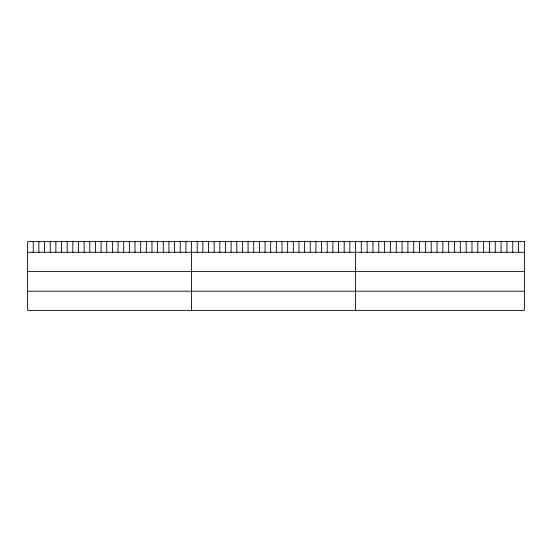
<?xml version="1.0" encoding="UTF-8"?>
<svg xmlns="http://www.w3.org/2000/svg" width="552" height="552" viewBox="0 0 552 552"><rect width="100%" height="100%" fill="white"/><g stroke="black" fill="none" stroke-linecap="round" stroke-linejoin="round"><path stroke-width="0.83" d="M27.6 252.292L524.4 252.292M27.6 271.46L524.4 271.46M27.6 291.208L524.4 291.208M518.576 241.624L518.576 252.292M512.753 241.624L512.753 252.292M506.929 241.624L506.929 252.292M501.099 241.624L501.099 252.292M495.275 241.624L495.275 252.292M489.451 241.624L489.451 252.292M483.628 241.624L483.628 252.292M477.804 241.624L477.804 252.292M471.981 241.624L471.981 252.292M466.157 241.624L466.157 252.292M460.327 241.624L460.327 252.292M454.503 241.624L454.503 252.292M448.679 241.624L448.679 252.292M442.856 241.624L442.856 252.292M437.032 241.624L437.032 252.292M431.209 241.624L431.209 252.292M425.385 241.624L425.385 252.292M419.561 241.624L419.561 252.292M413.731 241.624L413.731 252.292M407.907 241.624L407.907 252.292M402.084 241.624L402.084 252.292M396.26 241.624L396.26 252.292M390.436 241.624L390.436 252.292M384.613 241.624L384.613 252.292M378.789 241.624L378.789 252.292M372.959 241.624L372.959 252.292M367.135 241.624L367.135 252.292M361.312 241.624L361.312 252.292M355.488 241.624L355.488 310.376M349.837 241.624L349.837 252.292M344.179 241.624L344.179 252.292M338.528 241.624L338.528 252.292M332.877 241.624L332.877 252.292M327.219 241.624L327.219 252.292M321.568 241.624L321.568 252.292M315.916 241.624L315.916 252.292M310.265 241.624L310.265 252.292M304.607 241.624L304.607 252.292M298.956 241.624L298.956 252.292M293.305 241.624L293.305 252.292M287.647 241.624L287.647 252.292M281.996 241.624L281.996 252.292M276.345 241.624L276.345 252.292M270.687 241.624L270.687 252.292M265.036 241.624L265.036 252.292M259.385 241.624L259.385 252.292M253.727 241.624L253.727 252.292M248.076 241.624L248.076 252.292M242.425 241.624L242.425 252.292M236.767 241.624L236.767 252.292M231.115 241.624L231.115 252.292M225.464 241.624L225.464 252.292M219.813 241.624L219.813 252.292M214.155 241.624L214.155 252.292M208.504 241.624L208.504 252.292M202.853 241.624L202.853 252.292M197.195 241.624L197.195 252.292M191.544 241.624L191.544 310.376M185.893 241.624L185.893 252.292M180.235 241.624L180.235 252.292M174.584 241.624L174.584 252.292M168.933 241.624L168.933 252.292M163.275 241.624L163.275 252.292M157.624 241.624L157.624 252.292M151.972 241.624L151.972 252.292M146.321 241.624L146.321 252.292M140.663 241.624L140.663 252.292M135.012 241.624L135.012 252.292M129.361 241.624L129.361 252.292M123.703 241.624L123.703 252.292M118.052 241.624L118.052 252.292M112.401 241.624L112.401 252.292M106.743 241.624L106.743 252.292M101.092 241.624L101.092 252.292M95.441 241.624L95.441 252.292M89.783 241.624L89.783 252.292M84.132 241.624L84.132 252.292M78.481 241.624L78.481 252.292M72.823 241.624L72.823 252.292M67.171 241.624L67.171 252.292M61.52 241.624L61.52 252.292M55.869 241.624L55.869 252.292M50.211 241.624L50.211 252.292M44.56 241.624L44.56 252.292M38.909 241.624L38.909 252.292M33.251 241.624L33.251 252.292M524.4 241.624L27.6 241.624L27.6 310.376L524.4 310.376L524.4 241.624"/></g></svg>
